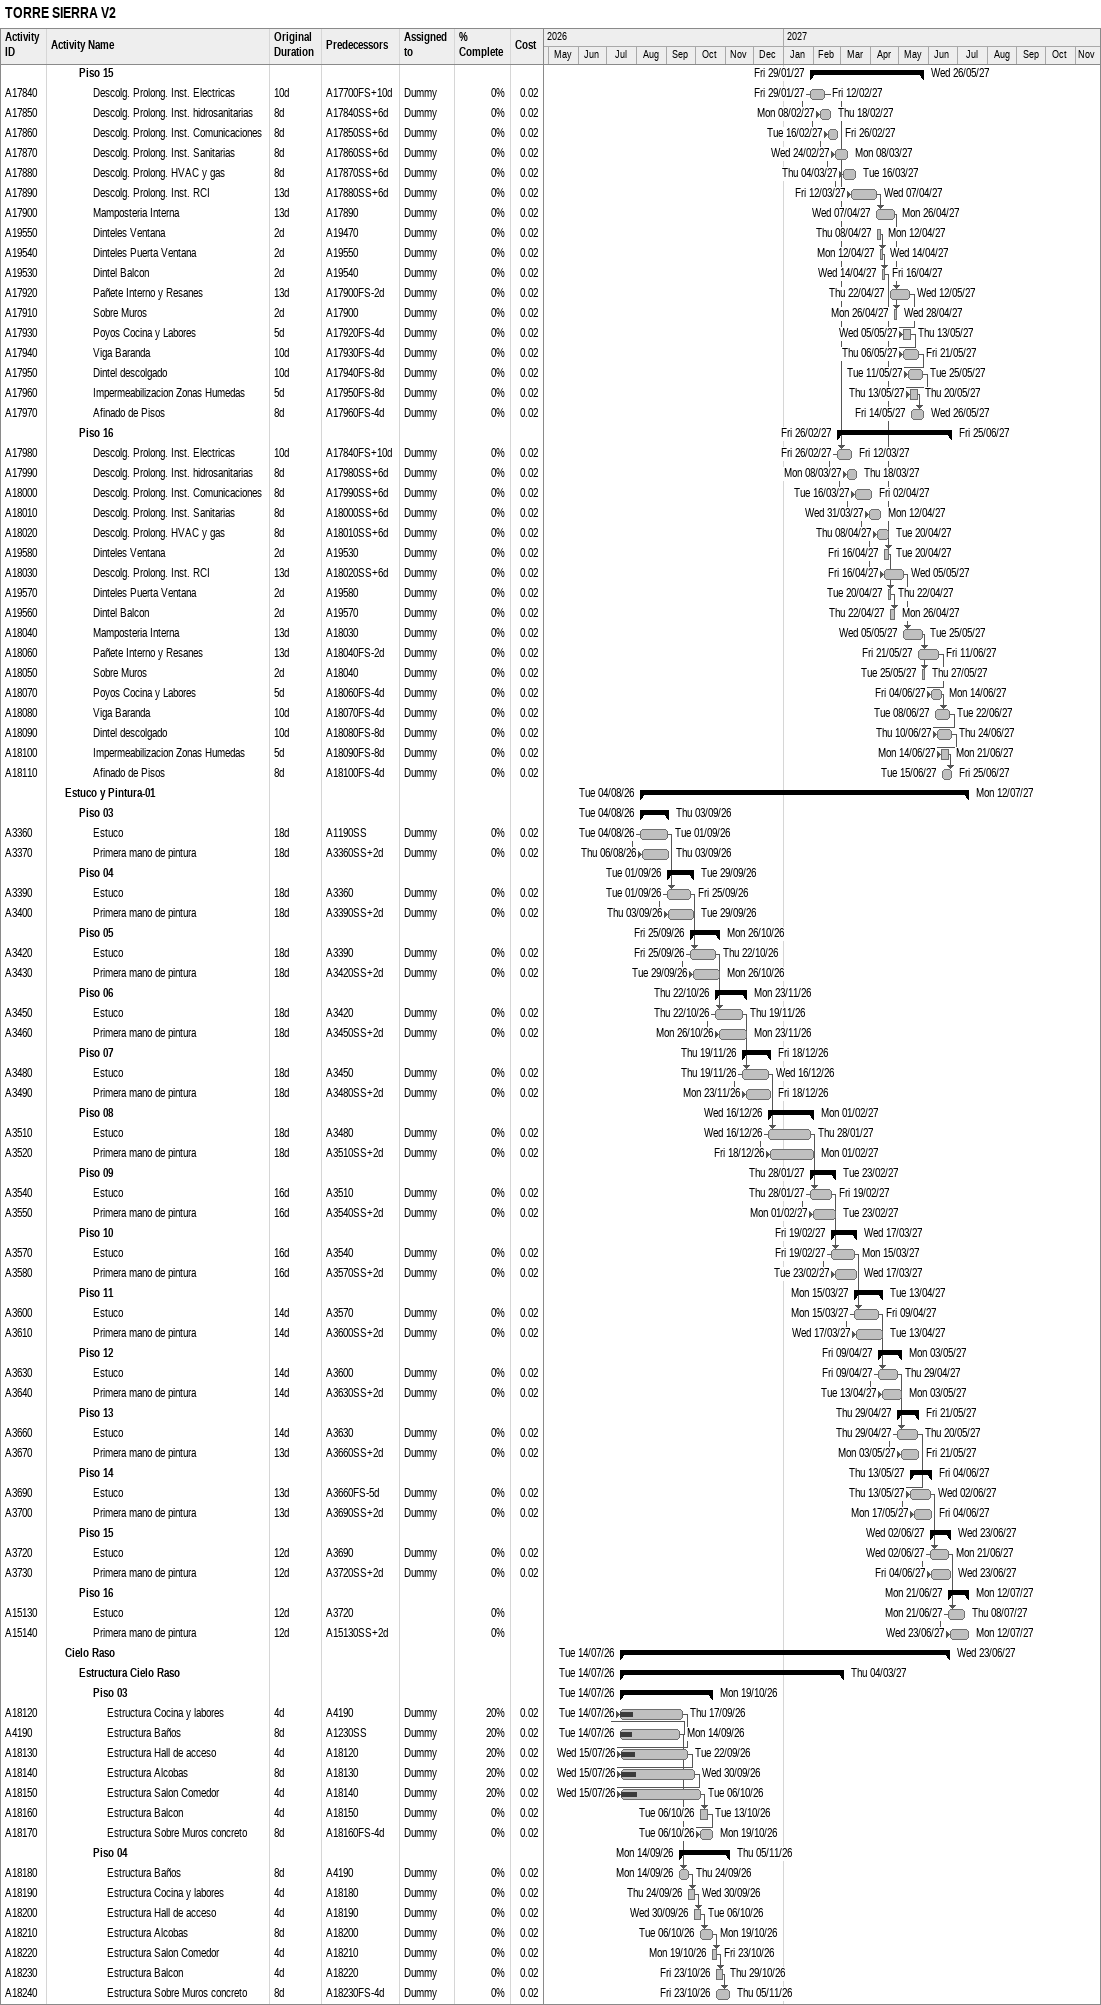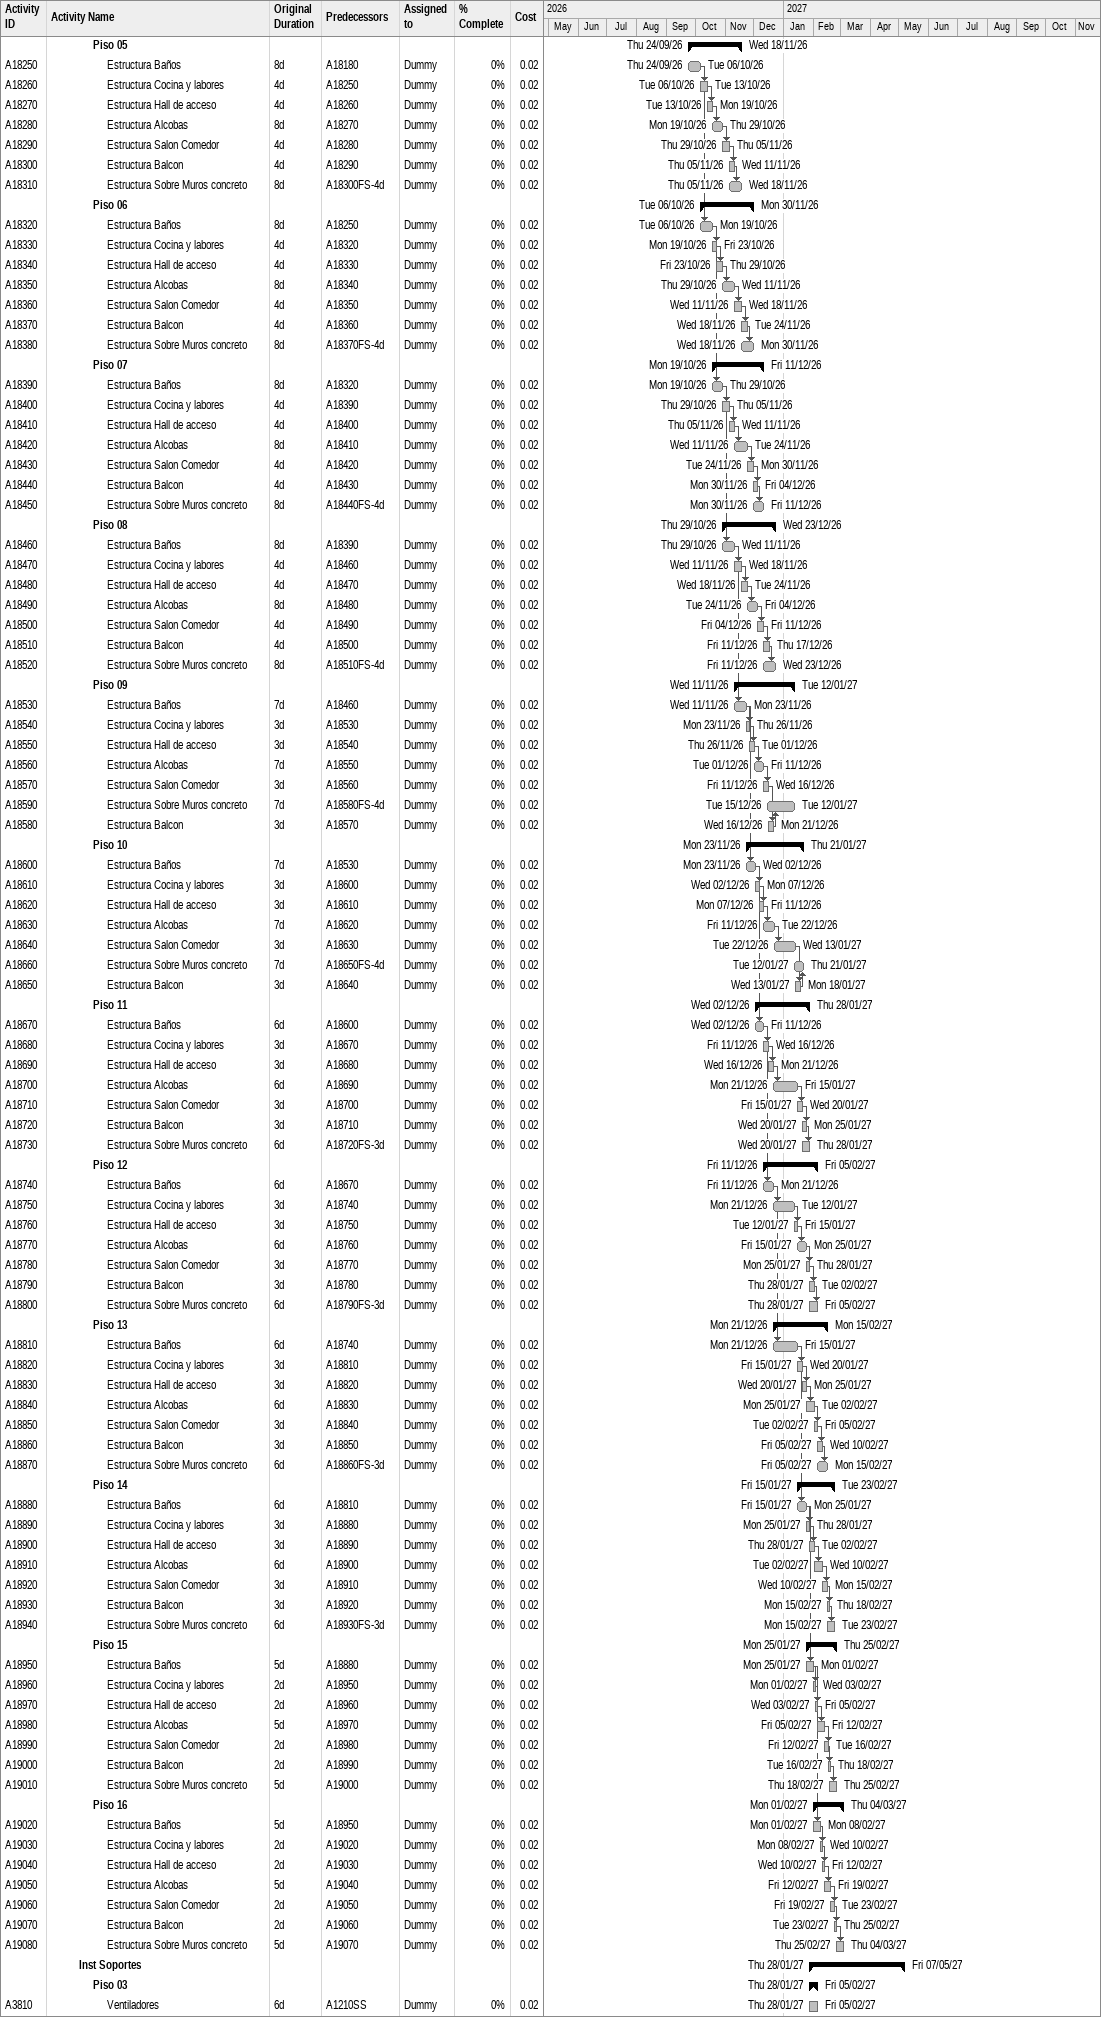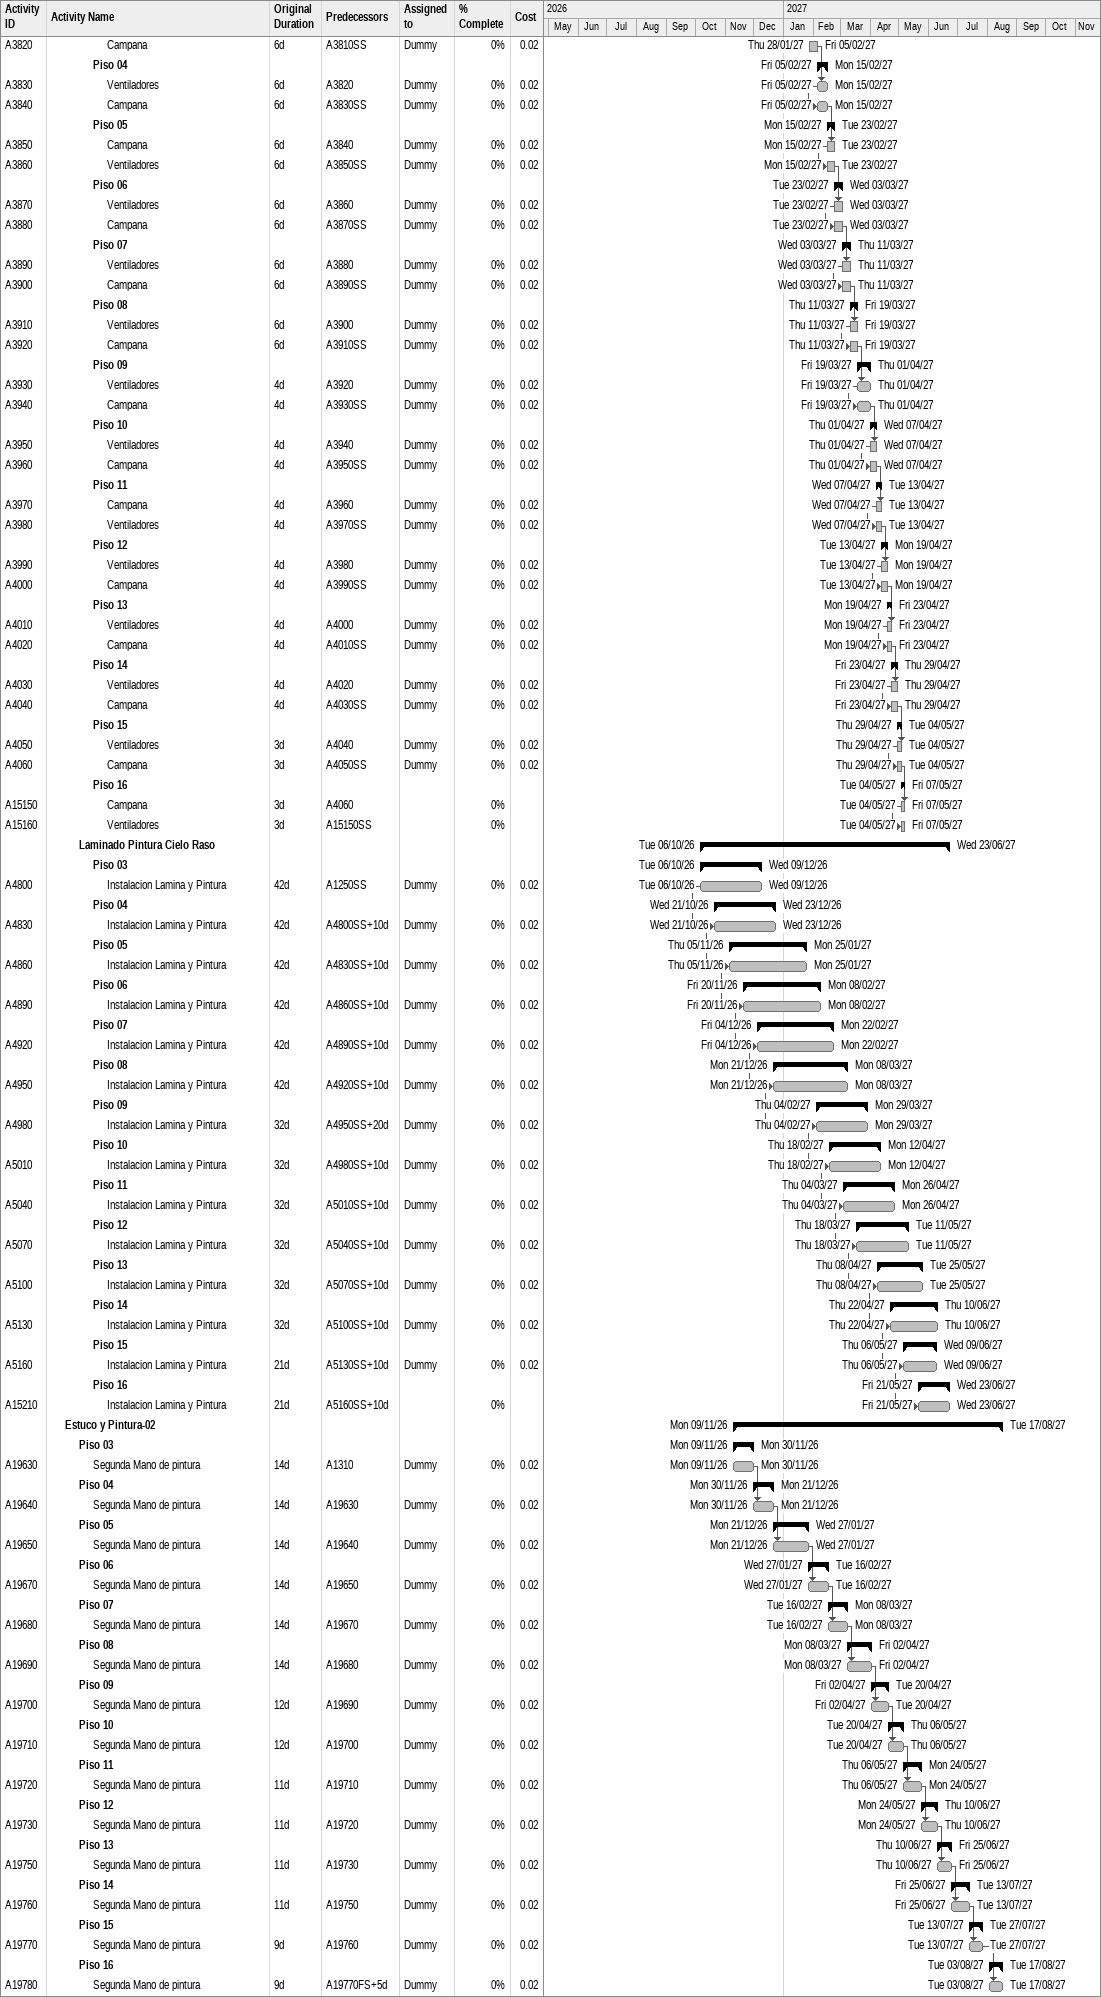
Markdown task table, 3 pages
TORRE SIERRA V2

| ID | Level | Task | Original duration | Start | Finish | Predecessors | Resources | % complete | Cost |
|---|---|---|---|---|---|---|---|---|---|
|  | 3 | **Piso 15** |  | 2027-01-29 | 2027-05-26 |  |  |  |  |
| A17840 | 4 | Descolg. Prolong. Inst. Electricas | 10d | 2027-01-29 | 2027-02-12 | A17700FS+10d | Dummy | 0 | 0.02 |
| A17850 | 4 | Descolg. Prolong. Inst. hidrosanitarias | 8d | 2027-02-08 | 2027-02-18 | A17840SS+6d | Dummy | 0 | 0.02 |
| A17860 | 4 | Descolg. Prolong. Inst. Comunicaciones | 8d | 2027-02-16 | 2027-02-26 | A17850SS+6d | Dummy | 0 | 0.02 |
| A17870 | 4 | Descolg. Prolong. Inst. Sanitarias | 8d | 2027-02-24 | 2027-03-08 | A17860SS+6d | Dummy | 0 | 0.02 |
| A17880 | 4 | Descolg. Prolong. HVAC y gas | 8d | 2027-03-04 | 2027-03-16 | A17870SS+6d | Dummy | 0 | 0.02 |
| A17890 | 4 | Descolg. Prolong. Inst. RCI | 13d | 2027-03-12 | 2027-04-07 | A17880SS+6d | Dummy | 0 | 0.02 |
| A17900 | 4 | Mamposteria Interna | 13d | 2027-04-07 | 2027-04-26 | A17890 | Dummy | 0 | 0.02 |
| A19550 | 4 | Dinteles Ventana | 2d | 2027-04-08 | 2027-04-12 | A19470 | Dummy | 0 | 0.02 |
| A19540 | 4 | Dinteles Puerta Ventana | 2d | 2027-04-12 | 2027-04-14 | A19550 | Dummy | 0 | 0.02 |
| A19530 | 4 | Dintel Balcon | 2d | 2027-04-14 | 2027-04-16 | A19540 | Dummy | 0 | 0.02 |
| A17920 | 4 | Pañete Interno y Resanes | 13d | 2027-04-22 | 2027-05-12 | A17900FS-2d | Dummy | 0 | 0.02 |
| A17910 | 4 | Sobre Muros | 2d | 2027-04-26 | 2027-04-28 | A17900 | Dummy | 0 | 0.02 |
| A17930 | 4 | Poyos Cocina y Labores | 5d | 2027-05-05 | 2027-05-13 | A17920FS-4d | Dummy | 0 | 0.02 |
| A17940 | 4 | Viga Baranda | 10d | 2027-05-06 | 2027-05-21 | A17930FS-4d | Dummy | 0 | 0.02 |
| A17950 | 4 | Dintel descolgado | 10d | 2027-05-11 | 2027-05-25 | A17940FS-8d | Dummy | 0 | 0.02 |
| A17960 | 4 | Impermeabilizacion Zonas Humedas | 5d | 2027-05-13 | 2027-05-20 | A17950FS-8d | Dummy | 0 | 0.02 |
| A17970 | 4 | Afinado de Pisos | 8d | 2027-05-14 | 2027-05-26 | A17960FS-4d | Dummy | 0 | 0.02 |
|  | 3 | **Piso 16** |  | 2027-02-26 | 2027-06-25 |  |  |  |  |
| A17980 | 4 | Descolg. Prolong. Inst. Electricas | 10d | 2027-02-26 | 2027-03-12 | A17840FS+10d | Dummy | 0 | 0.02 |
| A17990 | 4 | Descolg. Prolong. Inst. hidrosanitarias | 8d | 2027-03-08 | 2027-03-18 | A17980SS+6d | Dummy | 0 | 0.02 |
| A18000 | 4 | Descolg. Prolong. Inst. Comunicaciones | 8d | 2027-03-16 | 2027-04-02 | A17990SS+6d | Dummy | 0 | 0.02 |
| A18010 | 4 | Descolg. Prolong. Inst. Sanitarias | 8d | 2027-03-31 | 2027-04-12 | A18000SS+6d | Dummy | 0 | 0.02 |
| A18020 | 4 | Descolg. Prolong. HVAC y gas | 8d | 2027-04-08 | 2027-04-20 | A18010SS+6d | Dummy | 0 | 0.02 |
| A19580 | 4 | Dinteles Ventana | 2d | 2027-04-16 | 2027-04-20 | A19530 | Dummy | 0 | 0.02 |
| A18030 | 4 | Descolg. Prolong. Inst. RCI | 13d | 2027-04-16 | 2027-05-05 | A18020SS+6d | Dummy | 0 | 0.02 |
| A19570 | 4 | Dinteles Puerta Ventana | 2d | 2027-04-20 | 2027-04-22 | A19580 | Dummy | 0 | 0.02 |
| A19560 | 4 | Dintel Balcon | 2d | 2027-04-22 | 2027-04-26 | A19570 | Dummy | 0 | 0.02 |
| A18040 | 4 | Mamposteria Interna | 13d | 2027-05-05 | 2027-05-25 | A18030 | Dummy | 0 | 0.02 |
| A18060 | 4 | Pañete Interno y Resanes | 13d | 2027-05-21 | 2027-06-11 | A18040FS-2d | Dummy | 0 | 0.02 |
| A18050 | 4 | Sobre Muros | 2d | 2027-05-25 | 2027-05-27 | A18040 | Dummy | 0 | 0.02 |
| A18070 | 4 | Poyos Cocina y Labores | 5d | 2027-06-04 | 2027-06-14 | A18060FS-4d | Dummy | 0 | 0.02 |
| A18080 | 4 | Viga Baranda | 10d | 2027-06-08 | 2027-06-22 | A18070FS-4d | Dummy | 0 | 0.02 |
| A18090 | 4 | Dintel descolgado | 10d | 2027-06-10 | 2027-06-24 | A18080FS-8d | Dummy | 0 | 0.02 |
| A18100 | 4 | Impermeabilizacion Zonas Humedas | 5d | 2027-06-14 | 2027-06-21 | A18090FS-8d | Dummy | 0 | 0.02 |
| A18110 | 4 | Afinado de Pisos | 8d | 2027-06-15 | 2027-06-25 | A18100FS-4d | Dummy | 0 | 0.02 |
|  | 2 | **Estuco y Pintura-01** |  | 2026-08-04 | 2027-07-12 |  |  |  |  |
|  | 3 | **Piso 03** |  | 2026-08-04 | 2026-09-03 |  |  |  |  |
| A3360 | 4 | Estuco | 18d | 2026-08-04 | 2026-09-01 | A1190SS | Dummy | 0 | 0.02 |
| A3370 | 4 | Primera mano de pintura | 18d | 2026-08-06 | 2026-09-03 | A3360SS+2d | Dummy | 0 | 0.02 |
|  | 3 | **Piso 04** |  | 2026-09-01 | 2026-09-29 |  |  |  |  |
| A3390 | 4 | Estuco | 18d | 2026-09-01 | 2026-09-25 | A3360 | Dummy | 0 | 0.02 |
| A3400 | 4 | Primera mano de pintura | 18d | 2026-09-03 | 2026-09-29 | A3390SS+2d | Dummy | 0 | 0.02 |
|  | 3 | **Piso 05** |  | 2026-09-25 | 2026-10-26 |  |  |  |  |
| A3420 | 4 | Estuco | 18d | 2026-09-25 | 2026-10-22 | A3390 | Dummy | 0 | 0.02 |
| A3430 | 4 | Primera mano de pintura | 18d | 2026-09-29 | 2026-10-26 | A3420SS+2d | Dummy | 0 | 0.02 |
|  | 3 | **Piso 06** |  | 2026-10-22 | 2026-11-23 |  |  |  |  |
| A3450 | 4 | Estuco | 18d | 2026-10-22 | 2026-11-19 | A3420 | Dummy | 0 | 0.02 |
| A3460 | 4 | Primera mano de pintura | 18d | 2026-10-26 | 2026-11-23 | A3450SS+2d | Dummy | 0 | 0.02 |
|  | 3 | **Piso 07** |  | 2026-11-19 | 2026-12-18 |  |  |  |  |
| A3480 | 4 | Estuco | 18d | 2026-11-19 | 2026-12-16 | A3450 | Dummy | 0 | 0.02 |
| A3490 | 4 | Primera mano de pintura | 18d | 2026-11-23 | 2026-12-18 | A3480SS+2d | Dummy | 0 | 0.02 |
|  | 3 | **Piso 08** |  | 2026-12-16 | 2027-02-01 |  |  |  |  |
| A3510 | 4 | Estuco | 18d | 2026-12-16 | 2027-01-28 | A3480 | Dummy | 0 | 0.02 |
| A3520 | 4 | Primera mano de pintura | 18d | 2026-12-18 | 2027-02-01 | A3510SS+2d | Dummy | 0 | 0.02 |
|  | 3 | **Piso 09** |  | 2027-01-28 | 2027-02-23 |  |  |  |  |
| A3540 | 4 | Estuco | 16d | 2027-01-28 | 2027-02-19 | A3510 | Dummy | 0 | 0.02 |
| A3550 | 4 | Primera mano de pintura | 16d | 2027-02-01 | 2027-02-23 | A3540SS+2d | Dummy | 0 | 0.02 |
|  | 3 | **Piso 10** |  | 2027-02-19 | 2027-03-17 |  |  |  |  |
| A3570 | 4 | Estuco | 16d | 2027-02-19 | 2027-03-15 | A3540 | Dummy | 0 | 0.02 |
| A3580 | 4 | Primera mano de pintura | 16d | 2027-02-23 | 2027-03-17 | A3570SS+2d | Dummy | 0 | 0.02 |
|  | 3 | **Piso 11** |  | 2027-03-15 | 2027-04-13 |  |  |  |  |
| A3600 | 4 | Estuco | 14d | 2027-03-15 | 2027-04-09 | A3570 | Dummy | 0 | 0.02 |
| A3610 | 4 | Primera mano de pintura | 14d | 2027-03-17 | 2027-04-13 | A3600SS+2d | Dummy | 0 | 0.02 |
|  | 3 | **Piso 12** |  | 2027-04-09 | 2027-05-03 |  |  |  |  |
| A3630 | 4 | Estuco | 14d | 2027-04-09 | 2027-04-29 | A3600 | Dummy | 0 | 0.02 |
| A3640 | 4 | Primera mano de pintura | 14d | 2027-04-13 | 2027-05-03 | A3630SS+2d | Dummy | 0 | 0.02 |
|  | 3 | **Piso 13** |  | 2027-04-29 | 2027-05-21 |  |  |  |  |
| A3660 | 4 | Estuco | 14d | 2027-04-29 | 2027-05-20 | A3630 | Dummy | 0 | 0.02 |
| A3670 | 4 | Primera mano de pintura | 13d | 2027-05-03 | 2027-05-21 | A3660SS+2d | Dummy | 0 | 0.02 |
|  | 3 | **Piso 14** |  | 2027-05-13 | 2027-06-04 |  |  |  |  |
| A3690 | 4 | Estuco | 13d | 2027-05-13 | 2027-06-02 | A3660FS-5d | Dummy | 0 | 0.02 |
| A3700 | 4 | Primera mano de pintura | 13d | 2027-05-17 | 2027-06-04 | A3690SS+2d | Dummy | 0 | 0.02 |
|  | 3 | **Piso 15** |  | 2027-06-02 | 2027-06-23 |  |  |  |  |
| A3720 | 4 | Estuco | 12d | 2027-06-02 | 2027-06-21 | A3690 | Dummy | 0 | 0.02 |
| A3730 | 4 | Primera mano de pintura | 12d | 2027-06-04 | 2027-06-23 | A3720SS+2d | Dummy | 0 | 0.02 |
|  | 3 | **Piso 16** |  | 2027-06-21 | 2027-07-12 |  |  |  |  |
| A15130 | 4 | Estuco | 12d | 2027-06-21 | 2027-07-08 | A3720 |  | 0 |  |
| A15140 | 4 | Primera mano de pintura | 12d | 2027-06-23 | 2027-07-12 | A15130SS+2d |  | 0 |  |
|  | 2 | **Cielo Raso** |  | 2026-07-14 | 2027-06-23 |  |  |  |  |
|  | 3 | **Estructura Cielo Raso** |  | 2026-07-14 | 2027-03-04 |  |  |  |  |
|  | 4 | **Piso 03** |  | 2026-07-14 | 2026-10-19 |  |  |  |  |
| A18120 | 5 | Estructura Cocina y labores | 4d | 2026-07-14 | 2026-09-17 | A4190 | Dummy | 20 | 0.02 |
| A4190 | 5 | Estructura Baños | 8d | 2026-07-14 | 2026-09-14 | A1230SS | Dummy | 20 | 0.02 |
| A18130 | 5 | Estructura Hall de acceso | 4d | 2026-07-15 | 2026-09-22 | A18120 | Dummy | 20 | 0.02 |
| A18140 | 5 | Estructura Alcobas | 8d | 2026-07-15 | 2026-09-30 | A18130 | Dummy | 20 | 0.02 |
| A18150 | 5 | Estructura Salon Comedor | 4d | 2026-07-15 | 2026-10-06 | A18140 | Dummy | 20 | 0.02 |
| A18160 | 5 | Estructura Balcon | 4d | 2026-10-06 | 2026-10-13 | A18150 | Dummy | 0 | 0.02 |
| A18170 | 5 | Estructura Sobre Muros concreto | 8d | 2026-10-06 | 2026-10-19 | A18160FS-4d | Dummy | 0 | 0.02 |
|  | 4 | **Piso 04** |  | 2026-09-14 | 2026-11-05 |  |  |  |  |
| A18180 | 5 | Estructura Baños | 8d | 2026-09-14 | 2026-09-24 | A4190 | Dummy | 0 | 0.02 |
| A18190 | 5 | Estructura Cocina y labores | 4d | 2026-09-24 | 2026-09-30 | A18180 | Dummy | 0 | 0.02 |
| A18200 | 5 | Estructura Hall de acceso | 4d | 2026-09-30 | 2026-10-06 | A18190 | Dummy | 0 | 0.02 |
| A18210 | 5 | Estructura Alcobas | 8d | 2026-10-06 | 2026-10-19 | A18200 | Dummy | 0 | 0.02 |
| A18220 | 5 | Estructura Salon Comedor | 4d | 2026-10-19 | 2026-10-23 | A18210 | Dummy | 0 | 0.02 |
| A18230 | 5 | Estructura Balcon | 4d | 2026-10-23 | 2026-10-29 | A18220 | Dummy | 0 | 0.02 |
| A18240 | 5 | Estructura Sobre Muros concreto | 8d | 2026-10-23 | 2026-11-05 | A18230FS-4d | Dummy | 0 | 0.02 |
|  | 4 | **Piso 05** |  | 2026-09-24 | 2026-11-18 |  |  |  |  |
| A18250 | 5 | Estructura Baños | 8d | 2026-09-24 | 2026-10-06 | A18180 | Dummy | 0 | 0.02 |
| A18260 | 5 | Estructura Cocina y labores | 4d | 2026-10-06 | 2026-10-13 | A18250 | Dummy | 0 | 0.02 |
| A18270 | 5 | Estructura Hall de acceso | 4d | 2026-10-13 | 2026-10-19 | A18260 | Dummy | 0 | 0.02 |
| A18280 | 5 | Estructura Alcobas | 8d | 2026-10-19 | 2026-10-29 | A18270 | Dummy | 0 | 0.02 |
| A18290 | 5 | Estructura Salon Comedor | 4d | 2026-10-29 | 2026-11-05 | A18280 | Dummy | 0 | 0.02 |
| A18300 | 5 | Estructura Balcon | 4d | 2026-11-05 | 2026-11-11 | A18290 | Dummy | 0 | 0.02 |
| A18310 | 5 | Estructura Sobre Muros concreto | 8d | 2026-11-05 | 2026-11-18 | A18300FS-4d | Dummy | 0 | 0.02 |
|  | 4 | **Piso 06** |  | 2026-10-06 | 2026-11-30 |  |  |  |  |
| A18320 | 5 | Estructura Baños | 8d | 2026-10-06 | 2026-10-19 | A18250 | Dummy | 0 | 0.02 |
| A18330 | 5 | Estructura Cocina y labores | 4d | 2026-10-19 | 2026-10-23 | A18320 | Dummy | 0 | 0.02 |
| A18340 | 5 | Estructura Hall de acceso | 4d | 2026-10-23 | 2026-10-29 | A18330 | Dummy | 0 | 0.02 |
| A18350 | 5 | Estructura Alcobas | 8d | 2026-10-29 | 2026-11-11 | A18340 | Dummy | 0 | 0.02 |
| A18360 | 5 | Estructura Salon Comedor | 4d | 2026-11-11 | 2026-11-18 | A18350 | Dummy | 0 | 0.02 |
| A18370 | 5 | Estructura Balcon | 4d | 2026-11-18 | 2026-11-24 | A18360 | Dummy | 0 | 0.02 |
| A18380 | 5 | Estructura Sobre Muros concreto | 8d | 2026-11-18 | 2026-11-30 | A18370FS-4d | Dummy | 0 | 0.02 |
|  | 4 | **Piso 07** |  | 2026-10-19 | 2026-12-11 |  |  |  |  |
| A18390 | 5 | Estructura Baños | 8d | 2026-10-19 | 2026-10-29 | A18320 | Dummy | 0 | 0.02 |
| A18400 | 5 | Estructura Cocina y labores | 4d | 2026-10-29 | 2026-11-05 | A18390 | Dummy | 0 | 0.02 |
| A18410 | 5 | Estructura Hall de acceso | 4d | 2026-11-05 | 2026-11-11 | A18400 | Dummy | 0 | 0.02 |
| A18420 | 5 | Estructura Alcobas | 8d | 2026-11-11 | 2026-11-24 | A18410 | Dummy | 0 | 0.02 |
| A18430 | 5 | Estructura Salon Comedor | 4d | 2026-11-24 | 2026-11-30 | A18420 | Dummy | 0 | 0.02 |
| A18440 | 5 | Estructura Balcon | 4d | 2026-11-30 | 2026-12-04 | A18430 | Dummy | 0 | 0.02 |
| A18450 | 5 | Estructura Sobre Muros concreto | 8d | 2026-11-30 | 2026-12-11 | A18440FS-4d | Dummy | 0 | 0.02 |
|  | 4 | **Piso 08** |  | 2026-10-29 | 2026-12-23 |  |  |  |  |
| A18460 | 5 | Estructura Baños | 8d | 2026-10-29 | 2026-11-11 | A18390 | Dummy | 0 | 0.02 |
| A18470 | 5 | Estructura Cocina y labores | 4d | 2026-11-11 | 2026-11-18 | A18460 | Dummy | 0 | 0.02 |
| A18480 | 5 | Estructura Hall de acceso | 4d | 2026-11-18 | 2026-11-24 | A18470 | Dummy | 0 | 0.02 |
| A18490 | 5 | Estructura Alcobas | 8d | 2026-11-24 | 2026-12-04 | A18480 | Dummy | 0 | 0.02 |
| A18500 | 5 | Estructura Salon Comedor | 4d | 2026-12-04 | 2026-12-11 | A18490 | Dummy | 0 | 0.02 |
| A18510 | 5 | Estructura Balcon | 4d | 2026-12-11 | 2026-12-17 | A18500 | Dummy | 0 | 0.02 |
| A18520 | 5 | Estructura Sobre Muros concreto | 8d | 2026-12-11 | 2026-12-23 | A18510FS-4d | Dummy | 0 | 0.02 |
|  | 4 | **Piso 09** |  | 2026-11-11 | 2027-01-12 |  |  |  |  |
| A18530 | 5 | Estructura Baños | 7d | 2026-11-11 | 2026-11-23 | A18460 | Dummy | 0 | 0.02 |
| A18540 | 5 | Estructura Cocina y labores | 3d | 2026-11-23 | 2026-11-26 | A18530 | Dummy | 0 | 0.02 |
| A18550 | 5 | Estructura Hall de acceso | 3d | 2026-11-26 | 2026-12-01 | A18540 | Dummy | 0 | 0.02 |
| A18560 | 5 | Estructura Alcobas | 7d | 2026-12-01 | 2026-12-11 | A18550 | Dummy | 0 | 0.02 |
| A18570 | 5 | Estructura Salon Comedor | 3d | 2026-12-11 | 2026-12-16 | A18560 | Dummy | 0 | 0.02 |
| A18590 | 5 | Estructura Sobre Muros concreto | 7d | 2026-12-15 | 2027-01-12 | A18580FS-4d | Dummy | 0 | 0.02 |
| A18580 | 5 | Estructura Balcon | 3d | 2026-12-16 | 2026-12-21 | A18570 | Dummy | 0 | 0.02 |
|  | 4 | **Piso 10** |  | 2026-11-23 | 2027-01-21 |  |  |  |  |
| A18600 | 5 | Estructura Baños | 7d | 2026-11-23 | 2026-12-02 | A18530 | Dummy | 0 | 0.02 |
| A18610 | 5 | Estructura Cocina y labores | 3d | 2026-12-02 | 2026-12-07 | A18600 | Dummy | 0 | 0.02 |
| A18620 | 5 | Estructura Hall de acceso | 3d | 2026-12-07 | 2026-12-11 | A18610 | Dummy | 0 | 0.02 |
| A18630 | 5 | Estructura Alcobas | 7d | 2026-12-11 | 2026-12-22 | A18620 | Dummy | 0 | 0.02 |
| A18640 | 5 | Estructura Salon Comedor | 3d | 2026-12-22 | 2027-01-13 | A18630 | Dummy | 0 | 0.02 |
| A18660 | 5 | Estructura Sobre Muros concreto | 7d | 2027-01-12 | 2027-01-21 | A18650FS-4d | Dummy | 0 | 0.02 |
| A18650 | 5 | Estructura Balcon | 3d | 2027-01-13 | 2027-01-18 | A18640 | Dummy | 0 | 0.02 |
|  | 4 | **Piso 11** |  | 2026-12-02 | 2027-01-28 |  |  |  |  |
| A18670 | 5 | Estructura Baños | 6d | 2026-12-02 | 2026-12-11 | A18600 | Dummy | 0 | 0.02 |
| A18680 | 5 | Estructura Cocina y labores | 3d | 2026-12-11 | 2026-12-16 | A18670 | Dummy | 0 | 0.02 |
| A18690 | 5 | Estructura Hall de acceso | 3d | 2026-12-16 | 2026-12-21 | A18680 | Dummy | 0 | 0.02 |
| A18700 | 5 | Estructura Alcobas | 6d | 2026-12-21 | 2027-01-15 | A18690 | Dummy | 0 | 0.02 |
| A18710 | 5 | Estructura Salon Comedor | 3d | 2027-01-15 | 2027-01-20 | A18700 | Dummy | 0 | 0.02 |
| A18720 | 5 | Estructura Balcon | 3d | 2027-01-20 | 2027-01-25 | A18710 | Dummy | 0 | 0.02 |
| A18730 | 5 | Estructura Sobre Muros concreto | 6d | 2027-01-20 | 2027-01-28 | A18720FS-3d | Dummy | 0 | 0.02 |
|  | 4 | **Piso 12** |  | 2026-12-11 | 2027-02-05 |  |  |  |  |
| A18740 | 5 | Estructura Baños | 6d | 2026-12-11 | 2026-12-21 | A18670 | Dummy | 0 | 0.02 |
| A18750 | 5 | Estructura Cocina y labores | 3d | 2026-12-21 | 2027-01-12 | A18740 | Dummy | 0 | 0.02 |
| A18760 | 5 | Estructura Hall de acceso | 3d | 2027-01-12 | 2027-01-15 | A18750 | Dummy | 0 | 0.02 |
| A18770 | 5 | Estructura Alcobas | 6d | 2027-01-15 | 2027-01-25 | A18760 | Dummy | 0 | 0.02 |
| A18780 | 5 | Estructura Salon Comedor | 3d | 2027-01-25 | 2027-01-28 | A18770 | Dummy | 0 | 0.02 |
| A18790 | 5 | Estructura Balcon | 3d | 2027-01-28 | 2027-02-02 | A18780 | Dummy | 0 | 0.02 |
| A18800 | 5 | Estructura Sobre Muros concreto | 6d | 2027-01-28 | 2027-02-05 | A18790FS-3d | Dummy | 0 | 0.02 |
|  | 4 | **Piso 13** |  | 2026-12-21 | 2027-02-15 |  |  |  |  |
| A18810 | 5 | Estructura Baños | 6d | 2026-12-21 | 2027-01-15 | A18740 | Dummy | 0 | 0.02 |
| A18820 | 5 | Estructura Cocina y labores | 3d | 2027-01-15 | 2027-01-20 | A18810 | Dummy | 0 | 0.02 |
| A18830 | 5 | Estructura Hall de acceso | 3d | 2027-01-20 | 2027-01-25 | A18820 | Dummy | 0 | 0.02 |
| A18840 | 5 | Estructura Alcobas | 6d | 2027-01-25 | 2027-02-02 | A18830 | Dummy | 0 | 0.02 |
| A18850 | 5 | Estructura Salon Comedor | 3d | 2027-02-02 | 2027-02-05 | A18840 | Dummy | 0 | 0.02 |
| A18860 | 5 | Estructura Balcon | 3d | 2027-02-05 | 2027-02-10 | A18850 | Dummy | 0 | 0.02 |
| A18870 | 5 | Estructura Sobre Muros concreto | 6d | 2027-02-05 | 2027-02-15 | A18860FS-3d | Dummy | 0 | 0.02 |
|  | 4 | **Piso 14** |  | 2027-01-15 | 2027-02-23 |  |  |  |  |
| A18880 | 5 | Estructura Baños | 6d | 2027-01-15 | 2027-01-25 | A18810 | Dummy | 0 | 0.02 |
| A18890 | 5 | Estructura Cocina y labores | 3d | 2027-01-25 | 2027-01-28 | A18880 | Dummy | 0 | 0.02 |
| A18900 | 5 | Estructura Hall de acceso | 3d | 2027-01-28 | 2027-02-02 | A18890 | Dummy | 0 | 0.02 |
| A18910 | 5 | Estructura Alcobas | 6d | 2027-02-02 | 2027-02-10 | A18900 | Dummy | 0 | 0.02 |
| A18920 | 5 | Estructura Salon Comedor | 3d | 2027-02-10 | 2027-02-15 | A18910 | Dummy | 0 | 0.02 |
| A18930 | 5 | Estructura Balcon | 3d | 2027-02-15 | 2027-02-18 | A18920 | Dummy | 0 | 0.02 |
| A18940 | 5 | Estructura Sobre Muros concreto | 6d | 2027-02-15 | 2027-02-23 | A18930FS-3d | Dummy | 0 | 0.02 |
|  | 4 | **Piso 15** |  | 2027-01-25 | 2027-02-25 |  |  |  |  |
| A18950 | 5 | Estructura Baños | 5d | 2027-01-25 | 2027-02-01 | A18880 | Dummy | 0 | 0.02 |
| A18960 | 5 | Estructura Cocina y labores | 2d | 2027-02-01 | 2027-02-03 | A18950 | Dummy | 0 | 0.02 |
| A18970 | 5 | Estructura Hall de acceso | 2d | 2027-02-03 | 2027-02-05 | A18960 | Dummy | 0 | 0.02 |
| A18980 | 5 | Estructura Alcobas | 5d | 2027-02-05 | 2027-02-12 | A18970 | Dummy | 0 | 0.02 |
| A18990 | 5 | Estructura Salon Comedor | 2d | 2027-02-12 | 2027-02-16 | A18980 | Dummy | 0 | 0.02 |
| A19000 | 5 | Estructura Balcon | 2d | 2027-02-16 | 2027-02-18 | A18990 | Dummy | 0 | 0.02 |
| A19010 | 5 | Estructura Sobre Muros concreto | 5d | 2027-02-18 | 2027-02-25 | A19000 | Dummy | 0 | 0.02 |
|  | 4 | **Piso 16** |  | 2027-02-01 | 2027-03-04 |  |  |  |  |
| A19020 | 5 | Estructura Baños | 5d | 2027-02-01 | 2027-02-08 | A18950 | Dummy | 0 | 0.02 |
| A19030 | 5 | Estructura Cocina y labores | 2d | 2027-02-08 | 2027-02-10 | A19020 | Dummy | 0 | 0.02 |
| A19040 | 5 | Estructura Hall de acceso | 2d | 2027-02-10 | 2027-02-12 | A19030 | Dummy | 0 | 0.02 |
| A19050 | 5 | Estructura Alcobas | 5d | 2027-02-12 | 2027-02-19 | A19040 | Dummy | 0 | 0.02 |
| A19060 | 5 | Estructura Salon Comedor | 2d | 2027-02-19 | 2027-02-23 | A19050 | Dummy | 0 | 0.02 |
| A19070 | 5 | Estructura Balcon | 2d | 2027-02-23 | 2027-02-25 | A19060 | Dummy | 0 | 0.02 |
| A19080 | 5 | Estructura Sobre Muros concreto | 5d | 2027-02-25 | 2027-03-04 | A19070 | Dummy | 0 | 0.02 |
|  | 3 | **Inst Soportes** |  | 2027-01-28 | 2027-05-07 |  |  |  |  |
|  | 4 | **Piso 03** |  | 2027-01-28 | 2027-02-05 |  |  |  |  |
| A3810 | 5 | Ventiladores | 6d | 2027-01-28 | 2027-02-05 | A1210SS | Dummy | 0 | 0.02 |
| A3820 | 5 | Campana | 6d | 2027-01-28 | 2027-02-05 | A3810SS | Dummy | 0 | 0.02 |
|  | 4 | **Piso 04** |  | 2027-02-05 | 2027-02-15 |  |  |  |  |
| A3830 | 5 | Ventiladores | 6d | 2027-02-05 | 2027-02-15 | A3820 | Dummy | 0 | 0.02 |
| A3840 | 5 | Campana | 6d | 2027-02-05 | 2027-02-15 | A3830SS | Dummy | 0 | 0.02 |
|  | 4 | **Piso 05** |  | 2027-02-15 | 2027-02-23 |  |  |  |  |
| A3850 | 5 | Campana | 6d | 2027-02-15 | 2027-02-23 | A3840 | Dummy | 0 | 0.02 |
| A3860 | 5 | Ventiladores | 6d | 2027-02-15 | 2027-02-23 | A3850SS | Dummy | 0 | 0.02 |
|  | 4 | **Piso 06** |  | 2027-02-23 | 2027-03-03 |  |  |  |  |
| A3870 | 5 | Ventiladores | 6d | 2027-02-23 | 2027-03-03 | A3860 | Dummy | 0 | 0.02 |
| A3880 | 5 | Campana | 6d | 2027-02-23 | 2027-03-03 | A3870SS | Dummy | 0 | 0.02 |
|  | 4 | **Piso 07** |  | 2027-03-03 | 2027-03-11 |  |  |  |  |
| A3890 | 5 | Ventiladores | 6d | 2027-03-03 | 2027-03-11 | A3880 | Dummy | 0 | 0.02 |
| A3900 | 5 | Campana | 6d | 2027-03-03 | 2027-03-11 | A3890SS | Dummy | 0 | 0.02 |
|  | 4 | **Piso 08** |  | 2027-03-11 | 2027-03-19 |  |  |  |  |
| A3910 | 5 | Ventiladores | 6d | 2027-03-11 | 2027-03-19 | A3900 | Dummy | 0 | 0.02 |
| A3920 | 5 | Campana | 6d | 2027-03-11 | 2027-03-19 | A3910SS | Dummy | 0 | 0.02 |
|  | 4 | **Piso 09** |  | 2027-03-19 | 2027-04-01 |  |  |  |  |
| A3930 | 5 | Ventiladores | 4d | 2027-03-19 | 2027-04-01 | A3920 | Dummy | 0 | 0.02 |
| A3940 | 5 | Campana | 4d | 2027-03-19 | 2027-04-01 | A3930SS | Dummy | 0 | 0.02 |
|  | 4 | **Piso 10** |  | 2027-04-01 | 2027-04-07 |  |  |  |  |
| A3950 | 5 | Ventiladores | 4d | 2027-04-01 | 2027-04-07 | A3940 | Dummy | 0 | 0.02 |
| A3960 | 5 | Campana | 4d | 2027-04-01 | 2027-04-07 | A3950SS | Dummy | 0 | 0.02 |
|  | 4 | **Piso 11** |  | 2027-04-07 | 2027-04-13 |  |  |  |  |
| A3970 | 5 | Campana | 4d | 2027-04-07 | 2027-04-13 | A3960 | Dummy | 0 | 0.02 |
| A3980 | 5 | Ventiladores | 4d | 2027-04-07 | 2027-04-13 | A3970SS | Dummy | 0 | 0.02 |
|  | 4 | **Piso 12** |  | 2027-04-13 | 2027-04-19 |  |  |  |  |
| A3990 | 5 | Ventiladores | 4d | 2027-04-13 | 2027-04-19 | A3980 | Dummy | 0 | 0.02 |
| A4000 | 5 | Campana | 4d | 2027-04-13 | 2027-04-19 | A3990SS | Dummy | 0 | 0.02 |
|  | 4 | **Piso 13** |  | 2027-04-19 | 2027-04-23 |  |  |  |  |
| A4010 | 5 | Ventiladores | 4d | 2027-04-19 | 2027-04-23 | A4000 | Dummy | 0 | 0.02 |
| A4020 | 5 | Campana | 4d | 2027-04-19 | 2027-04-23 | A4010SS | Dummy | 0 | 0.02 |
|  | 4 | **Piso 14** |  | 2027-04-23 | 2027-04-29 |  |  |  |  |
| A4030 | 5 | Ventiladores | 4d | 2027-04-23 | 2027-04-29 | A4020 | Dummy | 0 | 0.02 |
| A4040 | 5 | Campana | 4d | 2027-04-23 | 2027-04-29 | A4030SS | Dummy | 0 | 0.02 |
|  | 4 | **Piso 15** |  | 2027-04-29 | 2027-05-04 |  |  |  |  |
| A4050 | 5 | Ventiladores | 3d | 2027-04-29 | 2027-05-04 | A4040 | Dummy | 0 | 0.02 |
| A4060 | 5 | Campana | 3d | 2027-04-29 | 2027-05-04 | A4050SS | Dummy | 0 | 0.02 |
|  | 4 | **Piso 16** |  | 2027-05-04 | 2027-05-07 |  |  |  |  |
| A15150 | 5 | Campana | 3d | 2027-05-04 | 2027-05-07 | A4060 |  | 0 |  |
| A15160 | 5 | Ventiladores | 3d | 2027-05-04 | 2027-05-07 | A15150SS |  | 0 |  |
|  | 3 | **Laminado Pintura Cielo Raso** |  | 2026-10-06 | 2027-06-23 |  |  |  |  |
|  | 4 | **Piso 03** |  | 2026-10-06 | 2026-12-09 |  |  |  |  |
| A4800 | 5 | Instalacion Lamina y Pintura | 42d | 2026-10-06 | 2026-12-09 | A1250SS | Dummy | 0 | 0.02 |
|  | 4 | **Piso 04** |  | 2026-10-21 | 2026-12-23 |  |  |  |  |
| A4830 | 5 | Instalacion Lamina y Pintura | 42d | 2026-10-21 | 2026-12-23 | A4800SS+10d | Dummy | 0 | 0.02 |
|  | 4 | **Piso 05** |  | 2026-11-05 | 2027-01-25 |  |  |  |  |
| A4860 | 5 | Instalacion Lamina y Pintura | 42d | 2026-11-05 | 2027-01-25 | A4830SS+10d | Dummy | 0 | 0.02 |
|  | 4 | **Piso 06** |  | 2026-11-20 | 2027-02-08 |  |  |  |  |
| A4890 | 5 | Instalacion Lamina y Pintura | 42d | 2026-11-20 | 2027-02-08 | A4860SS+10d | Dummy | 0 | 0.02 |
|  | 4 | **Piso 07** |  | 2026-12-04 | 2027-02-22 |  |  |  |  |
| A4920 | 5 | Instalacion Lamina y Pintura | 42d | 2026-12-04 | 2027-02-22 | A4890SS+10d | Dummy | 0 | 0.02 |
|  | 4 | **Piso 08** |  | 2026-12-21 | 2027-03-08 |  |  |  |  |
| A4950 | 5 | Instalacion Lamina y Pintura | 42d | 2026-12-21 | 2027-03-08 | A4920SS+10d | Dummy | 0 | 0.02 |
|  | 4 | **Piso 09** |  | 2027-02-04 | 2027-03-29 |  |  |  |  |
| A4980 | 5 | Instalacion Lamina y Pintura | 32d | 2027-02-04 | 2027-03-29 | A4950SS+20d | Dummy | 0 | 0.02 |
|  | 4 | **Piso 10** |  | 2027-02-18 | 2027-04-12 |  |  |  |  |
| A5010 | 5 | Instalacion Lamina y Pintura | 32d | 2027-02-18 | 2027-04-12 | A4980SS+10d | Dummy | 0 | 0.02 |
|  | 4 | **Piso 11** |  | 2027-03-04 | 2027-04-26 |  |  |  |  |
| A5040 | 5 | Instalacion Lamina y Pintura | 32d | 2027-03-04 | 2027-04-26 | A5010SS+10d | Dummy | 0 | 0.02 |
|  | 4 | **Piso 12** |  | 2027-03-18 | 2027-05-11 |  |  |  |  |
| A5070 | 5 | Instalacion Lamina y Pintura | 32d | 2027-03-18 | 2027-05-11 | A5040SS+10d | Dummy | 0 | 0.02 |
|  | 4 | **Piso 13** |  | 2027-04-08 | 2027-05-25 |  |  |  |  |
| A5100 | 5 | Instalacion Lamina y Pintura | 32d | 2027-04-08 | 2027-05-25 | A5070SS+10d | Dummy | 0 | 0.02 |
|  | 4 | **Piso 14** |  | 2027-04-22 | 2027-06-10 |  |  |  |  |
| A5130 | 5 | Instalacion Lamina y Pintura | 32d | 2027-04-22 | 2027-06-10 | A5100SS+10d | Dummy | 0 | 0.02 |
|  | 4 | **Piso 15** |  | 2027-05-06 | 2027-06-09 |  |  |  |  |
| A5160 | 5 | Instalacion Lamina y Pintura | 21d | 2027-05-06 | 2027-06-09 | A5130SS+10d | Dummy | 0 | 0.02 |
|  | 4 | **Piso 16** |  | 2027-05-21 | 2027-06-23 |  |  |  |  |
| A15210 | 5 | Instalacion Lamina y Pintura | 21d | 2027-05-21 | 2027-06-23 | A5160SS+10d |  | 0 |  |
|  | 2 | **Estuco y Pintura-02** |  | 2026-11-09 | 2027-08-17 |  |  |  |  |
|  | 3 | **Piso 03** |  | 2026-11-09 | 2026-11-30 |  |  |  |  |
| A19630 | 4 | Segunda Mano de pintura | 14d | 2026-11-09 | 2026-11-30 | A1310 | Dummy | 0 | 0.02 |
|  | 3 | **Piso 04** |  | 2026-11-30 | 2026-12-21 |  |  |  |  |
| A19640 | 4 | Segunda Mano de pintura | 14d | 2026-11-30 | 2026-12-21 | A19630 | Dummy | 0 | 0.02 |
|  | 3 | **Piso 05** |  | 2026-12-21 | 2027-01-27 |  |  |  |  |
| A19650 | 4 | Segunda Mano de pintura | 14d | 2026-12-21 | 2027-01-27 | A19640 | Dummy | 0 | 0.02 |
|  | 3 | **Piso 06** |  | 2027-01-27 | 2027-02-16 |  |  |  |  |
| A19670 | 4 | Segunda Mano de pintura | 14d | 2027-01-27 | 2027-02-16 | A19650 | Dummy | 0 | 0.02 |
|  | 3 | **Piso 07** |  | 2027-02-16 | 2027-03-08 |  |  |  |  |
| A19680 | 4 | Segunda Mano de pintura | 14d | 2027-02-16 | 2027-03-08 | A19670 | Dummy | 0 | 0.02 |
|  | 3 | **Piso 08** |  | 2027-03-08 | 2027-04-02 |  |  |  |  |
| A19690 | 4 | Segunda Mano de pintura | 14d | 2027-03-08 | 2027-04-02 | A19680 | Dummy | 0 | 0.02 |
|  | 3 | **Piso 09** |  | 2027-04-02 | 2027-04-20 |  |  |  |  |
| A19700 | 4 | Segunda Mano de pintura | 12d | 2027-04-02 | 2027-04-20 | A19690 | Dummy | 0 | 0.02 |
|  | 3 | **Piso 10** |  | 2027-04-20 | 2027-05-06 |  |  |  |  |
| A19710 | 4 | Segunda Mano de pintura | 12d | 2027-04-20 | 2027-05-06 | A19700 | Dummy | 0 | 0.02 |
|  | 3 | **Piso 11** |  | 2027-05-06 | 2027-05-24 |  |  |  |  |
| A19720 | 4 | Segunda Mano de pintura | 11d | 2027-05-06 | 2027-05-24 | A19710 | Dummy | 0 | 0.02 |
|  | 3 | **Piso 12** |  | 2027-05-24 | 2027-06-10 |  |  |  |  |
| A19730 | 4 | Segunda Mano de pintura | 11d | 2027-05-24 | 2027-06-10 | A19720 | Dummy | 0 | 0.02 |
|  | 3 | **Piso 13** |  | 2027-06-10 | 2027-06-25 |  |  |  |  |
| A19750 | 4 | Segunda Mano de pintura | 11d | 2027-06-10 | 2027-06-25 | A19730 | Dummy | 0 | 0.02 |
|  | 3 | **Piso 14** |  | 2027-06-25 | 2027-07-13 |  |  |  |  |
| A19760 | 4 | Segunda Mano de pintura | 11d | 2027-06-25 | 2027-07-13 | A19750 | Dummy | 0 | 0.02 |
|  | 3 | **Piso 15** |  | 2027-07-13 | 2027-07-27 |  |  |  |  |
| A19770 | 4 | Segunda Mano de pintura | 9d | 2027-07-13 | 2027-07-27 | A19760 | Dummy | 0 | 0.02 |
|  | 3 | **Piso 16** |  | 2027-08-03 | 2027-08-17 |  |  |  |  |
| A19780 | 4 | Segunda Mano de pintura | 9d | 2027-08-03 | 2027-08-17 | A19770FS+5d | Dummy | 0 | 0.02 |
